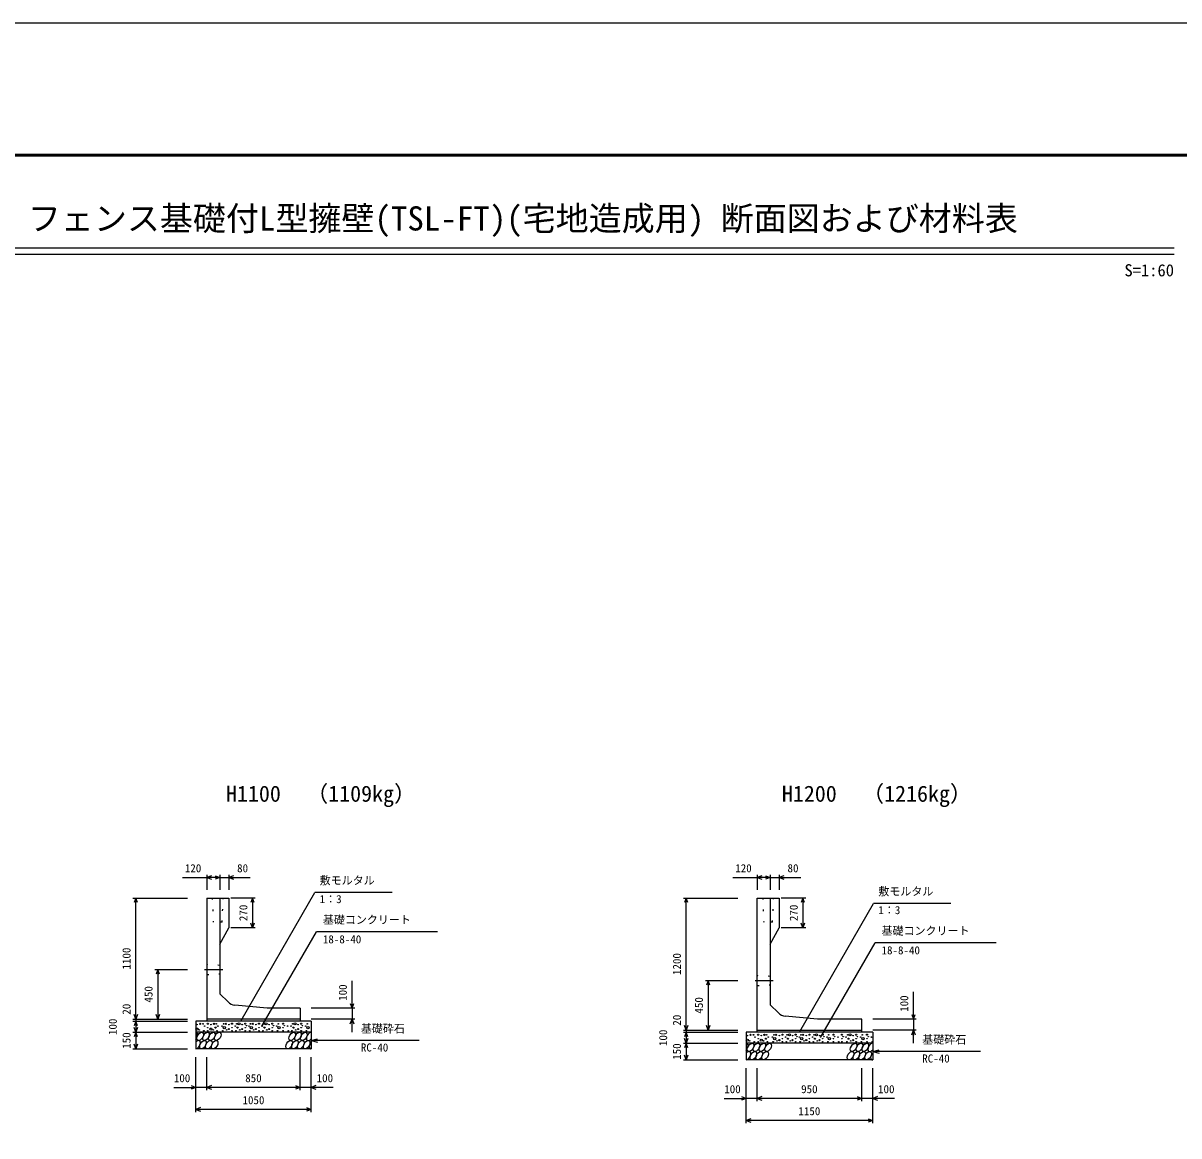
# Model space of a CAD drawing. Units: millimetres, scale not verified. Extents: x -50400 to 50400, y -17820 to 17820.
# Drawn here: x 20657 to 31157, y 7711 to 17820 of the extents above; entities that cross this region are included whole.
import ezdxf
from ezdxf.enums import TextEntityAlignment as Align

# ---------------------------------------------------------------- set-up
doc = ezdxf.new("R2010")
doc.units = ezdxf.units.MM
doc.header["$LTSCALE"] = 60
doc.linetypes.add('DOTTED', pattern=[1.75, 0.25, -1.5])
doc.linetypes.add('LONG_DASHED_DOTTED', pattern=[15.25, 12, -1.5, 0.25, -1.5])
for name, color, linetype, lineweight in [('0-0_CENTER', 7, 'LONG_DASHED_DOTTED', 25), ('0-1_DIM', 7, 'Continuous', 25), ('0-2_Defpoints', 5, 'Continuous', 25), ('0-3_HATCH', 6, 'Continuous', 25), ('0-6_OUTLINE', 1, 'Continuous', 25), ('0-7_OUTLINE2', 4, 'DOTTED', 25), ('0-8_TXT', 7, 'Continuous', 25), ('0-9_WAKU', 3, 'Continuous', 25)]:
    doc.layers.add(name, color=color, linetype=linetype, lineweight=lineweight)
doc.styles.add('ＭＳ ゴシック', font='')
doc.styles.get('ＭＳ ゴシック').set_extended_font_data('MS Gothic')

msp = doc.modelspace()

# ---------------------------------------------------------------- linework, layer by layer
at = {"layer": '0-0_CENTER'}
for p, q in [((22306.19, 9222.24), (22470.98, 9222.24)), ((27306.19, 9122.24), (27470.98, 9122.24))]:
    msp.add_line(p, q, dxfattribs=at)
at = {"layer": '0-1_DIM'}
for p, q in [((22325, 10084.13), (22325, 9947.24)), ((22445, 10084.13), (22445, 9947.24)), ((22525, 10084.13), (22525, 9947.24)), ((27325, 10084.13), (27325, 9947.24)), ((27445, 10084.13), (27445, 9947.24)), ((27525, 10084.13), (27525, 9947.24)), ((22105.14, 10059.13), (22325, 10059.13)), ((22445, 10059.13), (22325, 10059.13)), ((22445, 10059.13), (22525, 10059.13)), ((22525, 10059.13), (22720.96, 10059.13)), ((27105.14, 10059.13), (27325, 10059.13)), ((27445, 10059.13), (27325, 10059.13)), ((27445, 10059.13), (27525, 10059.13)), ((27525, 10059.13), (27720.96, 10059.13)), ((21655, 9872.24), (22150, 9872.24)), ((21680, 8772.24), (21680, 9872.24)), ((22766.41, 9872.24), (22544.5, 9872.24)), ((22637.15, 8760.91), (23308.42, 9923.59)), ((22741.41, 9872.24), (22741.41, 9602.24)), ((24010.83, 9923.59), (23308.42, 9923.59)), ((26655, 9872.24), (27150, 9872.24)), ((26680, 8672.24), (26680, 9872.24)), ((27766.41, 9872.24), (27544.5, 9872.24)), ((27741.41, 9872.24), (27741.41, 9602.24)), ((27712.15, 8660.91), (28383.42, 9823.59)), ((29085.83, 9823.59), (28383.42, 9823.59)), ((22766.41, 9602.24), (22544.5, 9602.24)), ((22826.63, 8706.52), (23322.9, 9566.08)), ((24422.44, 9566.08), (23322.9, 9566.08)), ((27766.41, 9602.24), (27544.5, 9602.24)), ((27901.63, 8606.52), (28397.9, 9466.08)), ((29497.44, 9466.08), (28397.9, 9466.08)), ((21855, 9222.24), (22150, 9222.24)), ((21880, 9222.24), (21880, 8772.24)), ((23645, 8872.24), (23645, 9119.93)), ((26855, 9122.24), (27150, 9122.24)), ((26880, 9122.24), (26880, 8672.24)), ((28745, 8772.24), (28745, 9019.93)), ((23670, 8872.24), (23275, 8872.24)), ((23645, 8872.24), (23645, 8772.24)), ((21655, 8772.24), (22150, 8772.24)), ((21655, 8752.24), (22150, 8752.24)), ((21680, 8772.24), (21680, 8752.24)), ((21680, 8752.24), (21680, 8652.24)), ((23670, 8772.24), (23275, 8772.24)), ((23645, 8652.24), (23645, 8772.24)), ((28770, 8772.24), (28375, 8772.24)), ((28745, 8772.24), (28745, 8672.24)), ((21655, 8652.24), (22150, 8652.24)), ((21680, 8652.24), (21680, 8502.24)), ((26655, 8672.24), (27150, 8672.24)), ((26655, 8652.24), (27150, 8652.24)), ((26680, 8672.24), (26680, 8652.24)), ((26680, 8652.24), (26680, 8552.24)), ((28770, 8672.24), (28375, 8672.24)), ((28745, 8552.24), (28745, 8672.24)), ((23275, 8577.24), (23332.96, 8592.76)), ((24255.32, 8577.24), (23275, 8577.24)), ((23275, 8577.24), (23332.96, 8561.71)), ((26655, 8552.24), (27150, 8552.24)), ((26680, 8552.24), (26680, 8402.24)), ((21655, 8502.24), (22150, 8502.24)), ((22225, 7927.24), (22225, 8427.24)), ((22325, 8127.24), (22325, 8427.24)), ((23175, 8127.24), (23175, 8427.24)), ((23175, 8127.24), (23175, 8427.24)), ((23275, 7927.24), (23275, 8427.24)), ((26655, 8402.24), (27150, 8402.24)), ((28375, 8477.24), (28432.96, 8492.76)), ((29355.32, 8477.24), (28375, 8477.24)), ((28375, 8477.24), (28432.96, 8461.71)), ((27225, 7827.24), (27225, 8327.24)), ((27325, 8027.24), (27325, 8327.24)), ((28275, 8027.24), (28275, 8327.24)), ((28275, 8027.24), (28275, 8327.24)), ((28375, 7827.24), (28375, 8327.24)), ((22025.46, 8152.24), (22225, 8152.24)), ((22325, 8152.24), (22225, 8152.24)), ((23175, 8152.24), (22325, 8152.24)), ((23275, 8152.24), (23175, 8152.24)), ((23474.54, 8152.24), (23275, 8152.24)), ((27025.46, 8052.24), (27225, 8052.24)), ((27325, 8052.24), (27225, 8052.24)), ((28275, 8052.24), (27325, 8052.24)), ((28375, 8052.24), (28275, 8052.24)), ((28574.54, 8052.24), (28375, 8052.24)), ((23275, 7952.24), (22225, 7952.24)), ((28375, 7852.24), (27225, 7852.24))]:
    msp.add_line(p, q, dxfattribs=at)
for points in [[(22367.29, 10074.52), (22325, 10059.13), (22367.29, 10043.74)], [(22402.71, 10074.52), (22445, 10059.13), (22402.71, 10043.74)], [(22567.29, 10074.52), (22525, 10059.13), (22567.29, 10043.74)], [(27367.29, 10074.52), (27325, 10059.13), (27367.29, 10043.74)], [(27402.71, 10074.52), (27445, 10059.13), (27402.71, 10043.74)], [(27567.29, 10074.52), (27525, 10059.13), (27567.29, 10043.74)], [(21695.39, 9829.95), (21680, 9872.24), (21664.61, 9829.95)], [(22756.8, 9829.95), (22741.41, 9872.24), (22726.02, 9829.95)], [(26695.39, 9829.95), (26680, 9872.24), (26664.61, 9829.95)], [(27756.8, 9829.95), (27741.41, 9872.24), (27726.02, 9829.95)], [(22756.8, 9644.52), (22741.41, 9602.24), (22726.02, 9644.52)], [(27756.8, 9644.52), (27741.41, 9602.24), (27726.02, 9644.52)], [(21895.39, 9179.95), (21880, 9222.24), (21864.61, 9179.95)], [(26895.39, 9079.95), (26880, 9122.24), (26864.61, 9079.95)], [(23629.61, 8914.52), (23645, 8872.24), (23660.39, 8914.52)], [(21695.39, 8814.52), (21680, 8772.24), (21664.61, 8814.52)], [(21695.39, 8709.95), (21680, 8752.24), (21664.61, 8709.95)], [(21895.39, 8814.52), (21880, 8772.24), (21864.61, 8814.52)], [(23629.61, 8729.95), (23645, 8772.24), (23660.39, 8729.95)], [(26695.39, 8714.52), (26680, 8672.24), (26664.61, 8714.52)], [(26895.39, 8714.52), (26880, 8672.24), (26864.61, 8714.52)], [(28729.61, 8814.52), (28745, 8772.24), (28760.39, 8814.52)], [(21695.39, 8694.52), (21680, 8652.24), (21664.61, 8694.52)], [(21695.39, 8609.95), (21680, 8652.24), (21664.61, 8609.95)], [(26695.39, 8609.95), (26680, 8652.24), (26664.61, 8609.95)], [(28729.61, 8629.95), (28745, 8672.24), (28760.39, 8629.95)], [(21695.39, 8544.52), (21680, 8502.24), (21664.61, 8544.52)], [(26695.39, 8594.52), (26680, 8552.24), (26664.61, 8594.52)], [(26695.39, 8509.95), (26680, 8552.24), (26664.61, 8509.95)], [(26695.39, 8444.52), (26680, 8402.24), (26664.61, 8444.52)], [(22182.71, 8167.63), (22225, 8152.24), (22182.71, 8136.84)], [(22367.29, 8167.63), (22325, 8152.24), (22367.29, 8136.84)], [(23132.71, 8167.63), (23175, 8152.24), (23132.71, 8136.84)], [(23317.29, 8167.63), (23275, 8152.24), (23317.29, 8136.84)], [(27182.71, 8067.63), (27225, 8052.24), (27182.71, 8036.84)], [(27367.29, 8067.63), (27325, 8052.24), (27367.29, 8036.84)], [(28232.71, 8067.63), (28275, 8052.24), (28232.71, 8036.84)], [(28417.29, 8067.63), (28375, 8052.24), (28417.29, 8036.84)], [(22267.29, 7967.63), (22225, 7952.24), (22267.29, 7936.84)], [(23232.71, 7967.63), (23275, 7952.24), (23232.71, 7936.84)], [(27267.29, 7867.63), (27225, 7852.24), (27267.29, 7836.84)], [(28332.71, 7867.63), (28375, 7852.24), (28332.71, 7836.84)]]:
    msp.add_lwpolyline(points, dxfattribs=at)
at = {"layer": '0-2_Defpoints'}
msp.add_lwpolyline([(0, -17820), (50400, -17820), (50400, 17820), (0, 17820)], close=True, dxfattribs=at)
at = {"layer": '0-3_HATCH'}
for centre, radius in [((22236.9, 8722.41), 2.5), ((22264.94, 8729.41), 5), ((22292.07, 8729.41), 2.5), ((22334.97, 8730.29), 5), ((22363.01, 8722.41), 2.5), ((22391.04, 8729.41), 5), ((22412.07, 8729.41), 2.5), ((22477.93, 8729.41), 2.5), ((22498.96, 8729.41), 5), ((22526.99, 8722.41), 2.5), ((22555.03, 8730.29), 5), ((22597.93, 8729.41), 2.5), ((22618.96, 8729.41), 10), ((22646.99, 8722.41), 2.5), ((22675.03, 8730.29), 5), ((22686.37, 8712.72), 2.5), ((22723.15, 8729.41), 2.5), ((22744.18, 8729.41), 5), ((22772.22, 8722.41), 2.5), ((22800.26, 8730.29), 5), ((22843.15, 8729.41), 2.5), ((22864.18, 8729.41), 10), ((22892.22, 8722.41), 2.5), ((22920.26, 8730.29), 5), ((22931.6, 8712.72), 2.5), ((22975.08, 8729.41), 2.5), ((23018.7, 8730.29), 5), ((23030.04, 8712.72), 2.5), ((23106.03, 8729.41), 2.5), ((23127.06, 8729.41), 10), ((23155.1, 8722.41), 2.5), ((23183.14, 8730.29), 5), ((23194.48, 8712.72), 2.5), ((23237.95, 8729.41), 2.5), ((22236.9, 8681.26), 10), ((22257.93, 8674.26), 2.5), ((22299.08, 8666.38), 2.5), ((22306.09, 8708.4), 2.5), ((22334.97, 8694.4), 2.5), ((22334.97, 8666.38), 2.5), ((22363.01, 8681.26), 10), ((22384.03, 8674.26), 2.5), ((22405.06, 8694.4), 5), ((22419.08, 8666.38), 2.5), ((22426.09, 8708.4), 2.5), ((22463.91, 8708.4), 2.5), ((22470.92, 8666.38), 2.5), ((22484.94, 8694.4), 10), ((22505.97, 8674.26), 2.5), ((22526.99, 8681.26), 5), ((22555.03, 8694.4), 2.5), ((22555.03, 8666.38), 2.5), ((22583.91, 8708.4), 2.5), ((22590.92, 8666.38), 2.5), ((22604.94, 8694.4), 5), ((22625.97, 8674.26), 2.5), ((22646.99, 8681.26), 5), ((22675.03, 8694.4), 2.5), ((22675.03, 8666.38), 2.5), ((22709.13, 8708.4), 2.5), ((22716.14, 8666.38), 2.5), ((22730.16, 8694.4), 10), ((22751.19, 8674.26), 2.5), ((22772.22, 8681.26), 5), ((22800.26, 8694.4), 2.5), ((22800.26, 8666.38), 2.5), ((22829.13, 8708.4), 2.5), ((22836.14, 8666.38), 2.5), ((22850.16, 8694.4), 5), ((22871.19, 8674.26), 2.5), ((22892.22, 8681.26), 5), ((22920.26, 8694.4), 2.5), ((22920.26, 8666.38), 2.5), ((22961.06, 8708.4), 2.5), ((22968.07, 8666.38), 2.5), ((22982.09, 8694.4), 10), ((23018.7, 8694.4), 2.5), ((23018.7, 8666.38), 2.5), ((23059.5, 8708.4), 2.5), ((23066.51, 8666.38), 2.5), ((23092.01, 8708.4), 2.5), ((23099.02, 8666.38), 2.5), ((23113.04, 8694.4), 5), ((23134.07, 8674.26), 2.5), ((23155.1, 8681.26), 5), ((23183.14, 8694.4), 2.5), ((23183.14, 8666.38), 2.5), ((23223.94, 8708.4), 2.5), ((23230.95, 8666.38), 2.5), ((23244.97, 8694.4), 10), ((27236.9, 8622.41), 2.5), ((27264.94, 8629.41), 5), ((27292.07, 8629.41), 2.5), ((27306.09, 8608.4), 2.5), ((27334.97, 8630.29), 5), ((27363.01, 8622.41), 2.5), ((27391.04, 8629.41), 5), ((27412.07, 8629.41), 2.5), ((27426.09, 8608.4), 2.5), ((27463.91, 8608.4), 2.5), ((27477.93, 8629.41), 2.5), ((27498.96, 8629.41), 5), ((27526.99, 8622.41), 2.5), ((27555.03, 8630.29), 5), ((27583.91, 8608.4), 2.5), ((27597.93, 8629.41), 2.5), ((27618.96, 8629.41), 10), ((27646.99, 8622.41), 2.5), ((27675.03, 8630.29), 5), ((27686.37, 8612.72), 2.5), ((27709.13, 8608.4), 2.5), ((27723.15, 8629.41), 2.5), ((27744.18, 8629.41), 5), ((27772.22, 8622.41), 2.5), ((27800.26, 8630.29), 5), ((27829.13, 8608.4), 2.5), ((27843.15, 8629.41), 2.5), ((27864.18, 8629.41), 10), ((27892.22, 8622.41), 2.5), ((27920.26, 8630.29), 5), ((27931.6, 8612.72), 2.5), ((27961.06, 8608.4), 2.5), ((27975.08, 8629.41), 2.5), ((28018.7, 8630.29), 5), ((28030.04, 8612.72), 2.5), ((28059.5, 8608.4), 2.5), ((28095.43, 8630.29), 5), ((28106.77, 8612.72), 2.5), ((28133.83, 8608.4), 2.5), ((28147.85, 8629.41), 2.5), ((28168.88, 8629.41), 10), ((28196.91, 8622.41), 2.5), ((28224.95, 8630.29), 5), ((28236.29, 8612.72), 2.5), ((28265.75, 8608.4), 2.5), ((28279.77, 8629.41), 2.5), ((28323.39, 8630.29), 5), ((28334.73, 8612.72), 2.5), ((28364.19, 8608.4), 2.5), ((27236.9, 8581.26), 10), ((27257.93, 8574.26), 2.5), ((27299.08, 8566.38), 2.5), ((27334.97, 8594.4), 2.5), ((27334.97, 8566.38), 2.5), ((27363.01, 8581.26), 10), ((27384.03, 8574.26), 2.5), ((27405.06, 8594.4), 5), ((27419.08, 8566.38), 2.5), ((27470.92, 8566.38), 2.5), ((27484.94, 8594.4), 10), ((27505.97, 8574.26), 2.5), ((27526.99, 8581.26), 5), ((27555.03, 8594.4), 2.5), ((27555.03, 8566.38), 2.5), ((27590.92, 8566.38), 2.5), ((27604.94, 8594.4), 5), ((27625.97, 8574.26), 2.5), ((27646.99, 8581.26), 5), ((27675.03, 8594.4), 2.5), ((27675.03, 8566.38), 2.5), ((27716.14, 8566.38), 2.5), ((27730.16, 8594.4), 10), ((27751.19, 8574.26), 2.5), ((27772.22, 8581.26), 5), ((27800.26, 8594.4), 2.5), ((27800.26, 8566.38), 2.5), ((27836.14, 8566.38), 2.5), ((27850.16, 8594.4), 5), ((27871.19, 8574.26), 2.5), ((27892.22, 8581.26), 5), ((27920.26, 8594.4), 2.5), ((27920.26, 8566.38), 2.5), ((27968.07, 8566.38), 2.5), ((27982.09, 8594.4), 10), ((28018.7, 8594.4), 2.5), ((28018.7, 8566.38), 2.5), ((28066.51, 8566.38), 2.5), ((28095.43, 8594.4), 2.5), ((28095.43, 8566.38), 2.5), ((28140.84, 8566.38), 2.5), ((28154.86, 8594.4), 5), ((28175.89, 8574.26), 2.5), ((28196.91, 8581.26), 5), ((28224.95, 8594.4), 2.5), ((28224.95, 8566.38), 2.5), ((28272.76, 8566.38), 2.5), ((28286.78, 8594.4), 10), ((28323.39, 8594.4), 2.5), ((28323.39, 8566.38), 2.5), ((28371.2, 8566.38), 2.5)]:
    msp.add_circle(centre, radius, dxfattribs=at)
for centre, start_param, end_param in [((22212.63, 8614.71), 4.385593, 6.67454438), ((23261.14, 8614.71), 0.33577149, 4.44118059), ((22237.96, 8539.72), 3.51114638, 7.548991), ((23286.46, 8539.72), 1.2110787, 3.56587337), ((27212.63, 8514.71), 4.385593, 6.67454438), ((28361.14, 8514.71), 0.33577149, 4.44118059), ((27237.96, 8439.72), 3.51114638, 7.548991), ((28386.46, 8439.72), 1.2110787, 3.56587337)]:
    msp.add_ellipse(centre, major_axis=(21.81, 35.31), ratio=0.5792, start_param=start_param, end_param=end_param, dxfattribs=at)
for centre in [(22265.84, 8614.71), (22319.05, 8614.71), (22372.26, 8614.71), (22425.47, 8614.71), (23101.51, 8614.71), (23154.72, 8614.71), (23207.93, 8614.71), (22291.16, 8539.72), (22344.37, 8539.72), (22397.58, 8539.72), (23073.63, 8539.72), (23126.84, 8539.72), (23180.04, 8539.72), (23233.25, 8539.72), (27265.84, 8514.71), (27319.05, 8514.71), (27372.26, 8514.71), (27425.47, 8514.71), (28201.51, 8514.71), (28254.72, 8514.71), (28307.93, 8514.71), (27291.16, 8439.72), (27344.37, 8439.72), (27397.58, 8439.72), (28173.63, 8439.72), (28226.84, 8439.72), (28280.04, 8439.72), (28333.25, 8439.72)]:
    msp.add_ellipse(centre, major_axis=(21.81, 35.31), ratio=0.5792, dxfattribs=at)
at = {"layer": '0-6_OUTLINE'}
for p, q in [((22325, 9872.24), (22525, 9872.24)), ((22325, 9872.24), (22325, 8752.24)), ((22445, 9872.24), (22445, 9002.24)), ((22525, 9872.24), (22525, 9602.24)), ((27325, 8652.24), (27325, 9872.24)), ((27325, 9872.24), (27525, 9872.24)), ((27445, 9872.24), (27445, 8902.24)), ((27525, 9872.24), (27525, 9602.24)), ((22445, 9452.24), (22525, 9602.24)), ((27445, 9452.24), (27525, 9602.24)), ((22519.4, 8927.84), (22445, 9002.24)), ((22875, 8872.24), (22581.06, 8898.96)), ((23175, 8872.24), (22875, 8872.24)), ((23175, 8872.24), (23175, 8752.24)), ((27519.4, 8827.84), (27445, 8902.24)), ((23275, 8752.24), (22225, 8752.24)), ((22225, 8752.24), (22225, 8502.24)), ((23175, 8772.24), (22325, 8772.24)), ((23275, 8752.24), (23275, 8502.24)), ((27875, 8772.24), (27581.06, 8798.96)), ((23275, 8652.24), (22225, 8652.24)), ((28375, 8652.24), (27225, 8652.24)), ((27225, 8652.24), (27225, 8402.24)), ((27325, 8672.24), (28275, 8672.24)), ((28375, 8652.24), (28375, 8402.24)), ((28375, 8552.24), (27225, 8552.24)), ((23275, 8502.24), (22225, 8502.24)), ((28375, 8402.24), (27225, 8402.24))]:
    msp.add_line(p, q, dxfattribs=at)
msp.add_lwpolyline([(28275, 8652.24), (28275, 8772.24), (27875, 8772.24)], dxfattribs=at)
for centre in [(22590.11, 8998.55), (27590.11, 8898.55)]:
    msp.add_arc(centre, 100, 225, 264.80557, dxfattribs=at)
at = {"layer": '0-7_OUTLINE2'}
for p, q in [((22375, 9872.24), (22385, 9652.24)), ((22465, 9652.24), (22475, 9872.24)), ((27375, 9872.24), (27385, 9652.24)), ((27465, 9652.24), (27475, 9872.24)), ((22465, 9652.24), (22385, 9652.24)), ((27465, 9652.24), (27385, 9652.24)), ((22330, 9266.92), (22325, 9272.24)), ((22440, 9260.05), (22330, 9266.92)), ((22440, 9260.05), (22445, 9264.74)), ((22330, 9177.55), (22325, 9172.24)), ((22330, 9177.55), (22440, 9184.42)), ((22440, 9184.42), (22445, 9179.74)), ((27330, 9166.92), (27325, 9172.24)), ((27440, 9160.05), (27330, 9166.92)), ((27440, 9160.05), (27445, 9164.74)), ((27330, 9077.55), (27325, 9072.24)), ((27330, 9077.55), (27440, 9084.42)), ((27440, 9084.42), (27445, 9079.74))]:
    msp.add_line(p, q, dxfattribs=at)
at = {"layer": '0-8_TXT'}
for p, q in [((19287.76, 15780), (31112.24, 15780)), ((19287.76, 15722.4), (31112.24, 15722.4))]:
    msp.add_line(p, q, dxfattribs=at)
at = {"layer": '0-9_WAKU', "lineweight": 50}
msp.add_lwpolyline([(1200, -16620), (49200, -16620), (49200, 16620), (1200, 16620)], close=True, dxfattribs=at)

# ---------------------------------------------------------------- texts
at = {"layer": '0-1_DIM', "style": 'ＭＳ ゴシック'}
for s, p in [('120', (22126.36, 10084.13)), ('80', (22601.26, 10084.13)), ('敷モルタル', (23351.27, 9973.59)), ('120', (27126.36, 10084.13)), ('80', (27601.26, 10084.13)), ('敷モルタル', (28426.27, 9873.59)), ('1：3', (23351.27, 9803.47)), ('1：3', (28426.27, 9703.47)), ('基礎コンクリート', (23380.15, 9616.08)), ('基礎コンクリート', (28455.15, 9516.08)), ('18-8-40', (23380.15, 9438.45)), ('18-8-40', (28455.15, 9338.45)), ('基礎砕石', (23725.25, 8627.24)), ('基礎砕石', (28825.25, 8527.24)), ('RC-40', (23725.25, 8455.86)), ('RC-40', (28825.25, 8355.86)), ('100', (22026.36, 8177.24)), ('850', (22675, 8177.24)), ('100', (23323.64, 8177.24)), ('100', (27026.36, 8077.24)), ('950', (27725, 8077.24)), ('100', (28423.64, 8077.24)), ('1050', (22650, 7977.24)), ('1150', (27700, 7877.24))]:
    msp.add_text(s, height=73.31, dxfattribs=at).set_placement(p, align=Align.BOTTOM_LEFT)
for s, p in [('270', (22716.41, 9662.24)), ('270', (27716.41, 9662.24)), ('1100', (21655, 9222.24)), ('1200', (26655, 9172.24)), ('450', (21855, 8922.24)), ('100', (23620, 8937.88)), ('450', (26855, 8822.24)), ('100', (28720, 8837.88)), ('20', (21655, 8812.3)), ('100', (21530, 8627.24)), ('20', (26655, 8712.3)), ('150', (21655, 8502.24)), ('100', (26530, 8527.24)), ('150', (26655, 8402.24))]:
    msp.add_text(s, height=73.31, rotation=90, dxfattribs=at).set_placement(p, align=Align.BOTTOM_LEFT)
at = {"layer": '0-8_TXT', "style": 'ＭＳ ゴシック'}
for s, height, p in [('フェンス基礎付L型擁壁(TSL-FT)(宅地造成用) 断面図および材料表', 219.9, (20700, 15870)), ('S', 110, (30662.24, 15486.59)), ('=', 110, (30737.24, 15486.59)), ('1', 110, (30812.24, 15486.59)), (':', 110, (30887.24, 15486.59)), ('6', 110, (30962.24, 15486.59)), ('0', 110, (31037.24, 15486.59)), ('H1100', 146.6, (22500, 10702.48)), ('（1109kg）', 146.6, (23228.62, 10702.48)), ('H1200', 146.6, (27550, 10702.48)), ('（1216kg）', 146.6, (28278.62, 10702.48))]:
    msp.add_text(s, height=height, dxfattribs=at).set_placement(p, align=Align.BOTTOM_LEFT)

doc.saveas('drawing.dxf')
